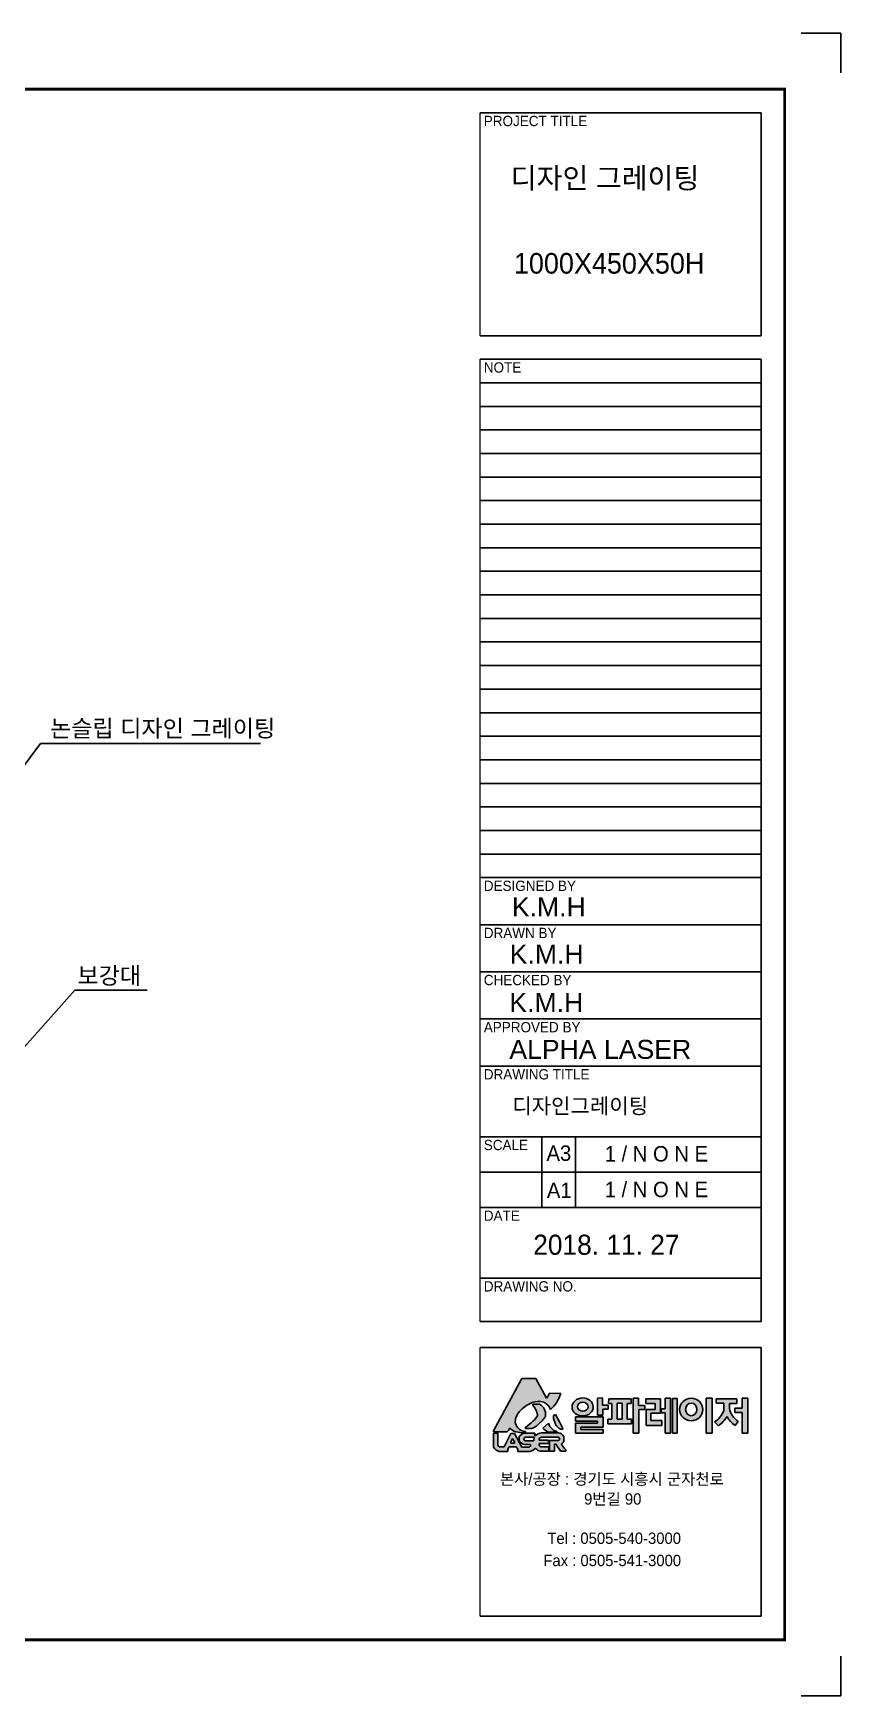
# Model space of a CAD drawing. Header units: millimetres. Extents: x 3004 to 5300, y 908 to 2531.
# Drawn here: x 4512 to 5300, y 908 to 2531 of the extents above; entities that cross this region are included whole.
import ezdxf

# ---------------------------------------------------------------- set-up
doc = ezdxf.new("R2010")
doc.units = ezdxf.units.MM
doc.layers.add('LAYOUT', color=7, linetype='Continuous')
doc.styles.add('H', font='')
doc.styles.get("Standard").update_dxf_attribs({"font": 'arial.ttf'})
doc.styles.get('H').set_extended_font_data('Dotum')

msp = doc.modelspace()

# ---------------------------------------------------------------- hatches: boundary and pattern name
h = msp.add_hatch(color=256)
h.dxf.hatch_style = 1
h.set_gradient(color1=(255, 0, 0), color2=(255, 159, 127), tint=1)
h.paths.add_polyline_path([(4961.116, 1166.293), (4961.06, 1165.19), (4974.379, 1165.19, 0.21428371), (4976.303, 1168.246, -0.65582827), (4977.219, 1168.5, 0.18566975), (4985.133, 1164.903, 0.14885116), (4991.969, 1164.885, 0.40417411), (4992.167, 1165.633, -0.31673285), (4982.329, 1173.383, -0.22153353), (4986.313, 1185.192, -0.10506606), (4998.611, 1193.761, -0.18522871), (5010.088, 1194.139, -0.19606385), (5016.583, 1186.956, 0.14159657), (5026.631, 1202.77), (5015.198, 1202.888), (5014.962, 1201.352), (5014.095, 1199.934), (5012.754, 1198.161), (5002.388, 1217.39), (4988.5, 1217.504)])
h.paths.add_polyline_path([(4999.4, 1175.692, -0.08302958), (4991.741, 1169.657, 0.23003429), (4992.527, 1168.525, 0.02120436), (4998.221, 1168.586, 0.13784813), (5004.717, 1172.487, 0.05763819), (5011.681, 1180.123, 0.06043638), (5011.606, 1184.543, 0.2375005), (5005.903, 1192.299), (4999.238, 1192.299), (4999.238, 1191.32, -0.12118266), (5004.103, 1181.424, -0.13516742)], flags=17)
h.paths.add_polyline_path([(5015.909, 1170.616), (5014.797, 1173.629), (5009.057, 1168.984, 0.04437814), (5014.122, 1164.927), (5022.829, 1165.277), (5022.829, 1165.628), (5019.764, 1166.616)], flags=17)
h.paths.add_polyline_path([(5021.396, 1172.818), (5022.294, 1171.334), (5025.141, 1168.428), (5026.846, 1167.752), (5028.787, 1167.752), (5028.766, 1168.481), (5025.672, 1174.271), (5021.44, 1182.092), (5019.585, 1181.089), (5019.585, 1178.391), (5020.901, 1174.782)])
h.paths.add_polyline_path([(4967.053, 1150.638, -0.41915539), (4965.297, 1152.245), (4965.297, 1164.09), (4961.037, 1164.09), (4961.037, 1150.434, 0.25445661), (4966.708, 1146.212), (4974.943, 1146.212), (4974.943, 1148.34), (4976.168, 1150.57), (4983.054, 1150.57), (4984.635, 1148.403), (4984.635, 1146.213), (4996.781, 1146.213, 0.1904791), (5001.742, 1149.161, 0.14773497), (5006.642, 1146.427), (5014.915, 1146.427), (5014.915, 1150.632), (5007.312, 1150.632, -0.05244857), (5005.448, 1151.954), (5005.448, 1153.922), (5014.788, 1153.922), (5014.788, 1157.116), (5005.417, 1157.116), (5005.417, 1158.536, -0.04476099), (5007.868, 1159.993), (5024.254, 1159.993, -0.64883607), (5024.602, 1156.814), (5015.694, 1156.814), (5015.694, 1146.303), (5020.467, 1146.303), (5020.467, 1153.123), (5022.1, 1153.123, 0.01692036), (5026.355, 1146.34), (5031.448, 1146.34), (5031.448, 1147.705, -0.02431798), (5027.364, 1153.011, 0.06490835), (5029.709, 1156.105), (5029.709, 1160.848, 0.2290019), (5024.43, 1164.28), (5007.903, 1164.28, 0.12700309), (5001.462, 1161.333), (5001.462, 1163.989), (4991.139, 1163.989, 0.22688985), (4985.996, 1160.337), (4985.996, 1156.435, 0.19348323), (4991.611, 1152.935), (4996.63, 1152.935, 0.03004557), (4997.596, 1151.9, 0.13671569), (4995.906, 1150.338), (4988.719, 1150.338), (4981.631, 1163.733), (4977.826, 1163.733), (4971.363, 1150.638)])
h.paths.add_polyline_path([(4977.99, 1154.235), (4977.99, 1155.593), (4979.583, 1158.752), (4981.518, 1155.427), (4981.518, 1154.235)], flags=16)
h.paths.add_polyline_path([(4992.059, 1159.997), (5000.695, 1160.022), (5000.322, 1156.491), (4992.376, 1156.491, -0.92495809)], flags=16)
edge = h.paths.add_edge_path()
edge.add_ellipse((5048.011, 1189.538), major_axis=(-10.333, -0.14), ratio=0.85059813, start_angle=0, end_angle=360)
edge = h.paths.add_edge_path(flags=16)
edge.add_ellipse((5048.151, 1189.717), major_axis=(-5.246, 0), ratio=0.84336764, start_angle=0, end_angle=360)
h.paths.add_polyline_path([(5068.185, 1179.939), (5041.046, 1179.939), (5040.876, 1175.752), (5062.441, 1175.752), (5062.441, 1173.583), (5040.951, 1173.583), (5040.951, 1163.833), (5068.107, 1163.833), (5068.107, 1167.673), (5046.17, 1167.673), (5046.17, 1169.751), (5068.185, 1169.751)])
h.paths.add_polyline_path([(5062.358, 1181.522), (5067.706, 1181.522), (5067.706, 1187.304), (5072.894, 1187.304), (5072.894, 1191.291), (5067.307, 1191.291), (5067.307, 1198.348), (5062.358, 1198.268)])
h.paths.add_polyline_path([(5076.614, 1193.03), (5076.614, 1177.578), (5072.66, 1177.578), (5072.66, 1173.03), (5095.584, 1173.03), (5095.584, 1177.538), (5091.47, 1177.538), (5091.47, 1193.038), (5095.424, 1193.038), (5095.424, 1197.586), (5073.459, 1197.586), (5073.219, 1193.03)])
h.paths.add_polyline_path([(5081.726, 1193.31), (5086.598, 1193.19), (5086.598, 1177.549), (5081.726, 1177.549)], flags=16)
h.paths.add_polyline_path([(5102.382, 1190.898), (5102.382, 1197.983), (5097.462, 1198.238), (5097.462, 1164.026), (5102.765, 1164.026), (5102.765, 1187.132), (5108.578, 1187.132), (5108.578, 1190.898)])
h.paths.add_polyline_path([(5114.493, 1183.481), (5123.882, 1183.481), (5123.882, 1197.613), (5109.618, 1197.613), (5109.658, 1193.053), (5118.847, 1193.053), (5118.847, 1187.054), (5109.857, 1187.054), (5109.857, 1171.525), (5125.24, 1171.525), (5125.24, 1176.276), (5114.493, 1176.276)])
h.paths.add_polyline_path([(5128.445, 1163.978), (5133.679, 1163.978), (5133.679, 1198.182), (5128.483, 1198.182), (5128.483, 1187.872), (5124.647, 1187.872), (5124.584, 1183.907), (5128.445, 1183.907)])
h.paths.add_polyline_path([(5135.655, 1163.939), (5140.387, 1163.939), (5140.387, 1197.928), (5135.655, 1197.928)])
edge = h.paths.add_edge_path()
edge.add_ellipse((5154.009, 1187.105), major_axis=(-11.318, 0), ratio=0.97440093, start_angle=0, end_angle=360)
edge = h.paths.add_edge_path(flags=16)
edge.add_ellipse((5154.049, 1187.105), major_axis=(0, -6.194), ratio=0.89757008, start_angle=0, end_angle=360)
h.paths.add_polyline_path([(5168.731, 1163.81), (5174.425, 1163.81), (5174.425, 1198.136), (5168.731, 1198.085)])
h.paths.add_polyline_path([(5188.997, 1180.217, 0.12138521), (5196.75, 1171.571), (5199.984, 1175.353, -0.19692761), (5191.242, 1188.144), (5191.242, 1193.017), (5198.52, 1193.017), (5198.52, 1197.637), (5178.382, 1197.637), (5178.382, 1193.117), (5185.716, 1193.117), (5185.716, 1186.221, -0.18109708), (5176.821, 1174.953), (5180.493, 1171.221, 0.10922561)])
h.paths.add_polyline_path([(5209.115, 1198.194), (5203.705, 1198.194), (5203.705, 1188.481), (5196.569, 1188.481), (5196.569, 1184.007), (5203.599, 1184.007), (5203.599, 1164.107), (5209.115, 1164.107)])

# ---------------------------------------------------------------- linework, layer by layer
for p, q in [((5261.329, 2530.828), (5299.978, 2530.828)), ((5299.978, 2530.828), (5299.978, 2492.179)), ((4947.841, 2453.168), (5222.318, 2453.168)), ((5222.318, 2235.52), (5222.318, 2453.168)), ((4947.841, 2235.52), (5222.318, 2235.52)), ((4947.841, 2212.515), (5222.318, 2212.515)), ((5222.318, 1273.155), (5222.318, 2212.515)), ((4947.841, 2189.51), (5222.318, 2189.51)), ((4947.841, 2166.504), (5222.318, 2166.504)), ((4947.841, 2143.499), (5222.318, 2143.499)), ((4947.841, 2120.494), (5222.318, 2120.494)), ((4947.841, 2097.489), (5222.318, 2097.489)), ((4947.841, 2074.484), (5222.318, 2074.484)), ((4947.841, 2051.479), (5222.318, 2051.479)), ((4947.841, 2028.474), (5222.318, 2028.474)), ((4947.841, 2005.469), (5222.318, 2005.469)), ((4947.841, 1982.463), (5222.318, 1982.463)), ((4947.841, 1959.458), (5222.318, 1959.458)), ((4947.841, 1936.453), (5222.318, 1936.453)), ((4947.841, 1913.448), (5222.318, 1913.448)), ((4947.841, 1890.443), (5222.318, 1890.443)), ((4947.841, 1867.438), (5222.318, 1867.438)), ((4947.841, 1844.433), (5222.318, 1844.433)), ((4947.841, 1821.428), (5222.318, 1821.428)), ((4947.841, 1798.422), (5222.318, 1798.422)), ((4947.841, 1775.417), (5222.318, 1775.417)), ((4947.841, 1752.412), (5222.318, 1752.412)), ((4947.841, 1729.407), (5222.318, 1729.407)), ((4947.841, 1706.402), (5222.318, 1706.402)), ((4947.841, 1660.392), (5222.318, 1660.392)), ((4947.841, 1614.381), (5222.318, 1614.381)), ((4947.841, 1568.371), (5222.318, 1568.371)), ((4947.841, 1522.361), (5222.318, 1522.361)), ((4947.841, 1453.346), (5222.318, 1453.346)), ((5008.005, 1453.346), (5008.005, 1384.33)), ((5040.996, 1453.346), (5040.996, 1384.33)), ((5222.318, 1418.838), (4947.841, 1418.838)), ((4947.841, 1384.33), (5222.318, 1384.33)), ((4947.841, 1315.315), (5222.318, 1315.315)), ((4947.841, 1273.155), (5222.318, 1273.155)), ((4947.841, 1247.463), (5222.318, 1247.463)), ((5222.318, 985.246), (5222.318, 1247.463)), ((4961.116, 1166.293), (4988.5, 1217.504)), ((4988.5, 1217.504), (5002.388, 1217.39)), ((5002.388, 1217.39), (5012.754, 1198.161)), ((5014.095, 1199.934), (5014.962, 1201.352)), ((5014.962, 1201.352), (5015.198, 1202.888)), ((5015.198, 1202.888), (5026.631, 1202.77)), ((5005.903, 1192.299), (4999.238, 1192.299)), ((4999.238, 1192.299), (4999.238, 1191.32)), ((5012.754, 1198.161), (5014.095, 1199.934)), ((5067.307, 1198.348), (5062.358, 1198.268)), ((5062.358, 1198.268), (5062.358, 1181.522)), ((5067.307, 1191.291), (5067.307, 1198.348)), ((5072.894, 1191.291), (5067.307, 1191.291)), ((5067.706, 1181.522), (5067.706, 1187.304)), ((5067.706, 1187.304), (5072.894, 1187.304)), ((5072.894, 1187.304), (5072.894, 1191.291)), ((5073.219, 1193.03), (5073.459, 1197.586)), ((5076.614, 1193.03), (5073.219, 1193.03)), ((5073.459, 1197.586), (5095.424, 1197.586)), ((5076.614, 1177.578), (5076.614, 1193.03)), ((5081.726, 1193.31), (5081.726, 1177.549)), ((5086.598, 1193.19), (5081.726, 1193.31)), ((5086.598, 1177.549), (5086.598, 1193.19)), ((5095.424, 1193.038), (5091.47, 1193.038)), ((5091.47, 1193.038), (5091.47, 1177.538)), ((5095.424, 1197.586), (5095.424, 1193.038)), ((5097.462, 1198.238), (5097.462, 1164.026)), ((5102.382, 1197.983), (5097.462, 1198.238)), ((5102.382, 1190.898), (5102.382, 1197.983)), ((5108.578, 1190.898), (5102.382, 1190.898)), ((5102.765, 1164.026), (5102.765, 1187.132)), ((5102.765, 1187.132), (5108.578, 1187.132)), ((5108.578, 1187.132), (5108.578, 1190.898)), ((5109.618, 1197.613), (5123.882, 1197.613)), ((5109.658, 1193.053), (5109.618, 1197.613)), ((5118.847, 1193.053), (5109.658, 1193.053)), ((5109.857, 1171.525), (5109.857, 1187.054)), ((5109.857, 1187.054), (5118.847, 1187.054)), ((5118.847, 1187.054), (5118.847, 1193.053)), ((5123.882, 1197.613), (5123.882, 1183.481)), ((5124.584, 1183.907), (5124.647, 1187.872)), ((5124.647, 1187.872), (5128.483, 1187.872)), ((5128.483, 1187.872), (5128.483, 1198.182)), ((5128.483, 1198.182), (5133.679, 1198.182)), ((5133.679, 1198.182), (5133.679, 1163.978)), ((5135.655, 1197.928), (5135.655, 1163.939)), ((5140.387, 1197.928), (5135.655, 1197.928)), ((5140.387, 1163.939), (5140.387, 1197.928)), ((5174.425, 1198.136), (5168.731, 1198.085)), ((5168.731, 1198.085), (5168.731, 1163.81)), ((5174.425, 1163.81), (5174.425, 1198.136)), ((5178.382, 1197.637), (5198.52, 1197.637)), ((5178.382, 1197.637), (5178.382, 1193.117)), ((5178.382, 1193.117), (5185.716, 1193.117)), ((5185.716, 1193.117), (5185.716, 1186.221)), ((5198.52, 1193.017), (5191.242, 1193.017)), ((5191.242, 1193.017), (5191.242, 1188.144)), ((5196.569, 1188.481), (5196.569, 1184.007)), ((5196.569, 1188.481), (5203.705, 1188.481)), ((5198.52, 1197.637), (5198.52, 1193.017)), ((5203.705, 1188.481), (5203.705, 1198.194)), ((5203.705, 1198.194), (5209.115, 1198.194)), ((5209.115, 1164.107), (5209.115, 1198.194)), ((5009.057, 1168.984), (5014.797, 1173.629)), ((5014.797, 1173.629), (5015.909, 1170.616)), ((5015.909, 1170.616), (5019.764, 1166.616)), ((5019.585, 1181.089), (5021.44, 1182.092)), ((5019.585, 1178.391), (5019.585, 1181.089)), ((5020.901, 1174.782), (5019.585, 1178.391)), ((5021.396, 1172.818), (5020.901, 1174.782)), ((5022.294, 1171.334), (5021.396, 1172.818)), ((5021.469, 1182.038), (5025.672, 1174.271)), ((5025.141, 1168.428), (5022.294, 1171.334)), ((5025.672, 1174.271), (5028.766, 1168.481)), ((5040.876, 1175.752), (5041.046, 1179.939)), ((5062.441, 1175.752), (5040.876, 1175.752)), ((5040.951, 1163.833), (5040.951, 1173.583)), ((5040.951, 1173.583), (5062.441, 1173.583)), ((5041.046, 1179.939), (5068.185, 1179.939)), ((5068.185, 1169.751), (5046.17, 1169.751)), ((5046.17, 1169.751), (5046.17, 1167.673)), ((5062.358, 1181.522), (5067.706, 1181.522)), ((5062.441, 1173.583), (5062.441, 1175.752)), ((5068.185, 1179.939), (5068.185, 1169.751)), ((5072.66, 1173.03), (5072.66, 1177.578)), ((5072.66, 1177.578), (5076.614, 1177.578)), ((5095.584, 1173.03), (5072.66, 1173.03)), ((5081.726, 1177.549), (5086.598, 1177.549)), ((5091.47, 1177.538), (5095.584, 1177.538)), ((5095.584, 1177.538), (5095.584, 1173.03)), ((5125.24, 1171.525), (5109.857, 1171.525)), ((5123.882, 1183.481), (5114.493, 1183.481)), ((5114.493, 1183.481), (5114.493, 1176.276)), ((5114.493, 1176.276), (5125.24, 1176.276)), ((5128.445, 1183.907), (5124.584, 1183.907)), ((5125.24, 1176.276), (5125.24, 1171.525)), ((5128.445, 1163.978), (5128.445, 1183.907)), ((5176.821, 1174.953), (5180.493, 1171.221)), ((5196.569, 1184.007), (5203.599, 1184.007)), ((5199.984, 1175.353), (5196.75, 1171.571)), ((5203.599, 1184.007), (5203.599, 1164.107)), ((4961.037, 1164.09), (4965.297, 1164.09)), ((4961.037, 1164.09), (4961.037, 1150.434)), ((4961.06, 1165.19), (4961.116, 1166.293)), ((4974.379, 1165.19), (4961.06, 1165.19)), ((4965.297, 1164.09), (4965.297, 1152.245)), ((4977.826, 1163.733), (4971.363, 1150.638)), ((4981.631, 1163.733), (4977.826, 1163.733)), ((4979.583, 1158.752), (4977.99, 1155.593)), ((4977.99, 1155.593), (4977.99, 1154.235)), ((4977.99, 1154.235), (4981.518, 1154.235)), ((4981.518, 1155.427), (4979.583, 1158.752)), ((4981.518, 1154.235), (4981.518, 1155.427)), ((4988.719, 1150.338), (4981.631, 1163.733)), ((4985.996, 1160.337), (4985.996, 1156.435)), ((5001.462, 1163.989), (4991.139, 1163.989)), ((4991.611, 1152.935), (4996.63, 1152.935)), ((4992.059, 1159.997), (5000.695, 1160.022)), ((5000.322, 1156.491), (4992.333, 1156.491)), ((5000.695, 1160.022), (5000.322, 1156.491)), ((5001.462, 1161.333), (5001.462, 1163.989)), ((5005.417, 1157.116), (5005.417, 1158.536)), ((5014.788, 1157.116), (5005.417, 1157.116)), ((5005.448, 1151.954), (5005.448, 1153.922)), ((5005.448, 1153.922), (5014.788, 1153.922)), ((5007.868, 1159.993), (5024.254, 1159.993)), ((5024.43, 1164.28), (5007.903, 1164.28)), ((5022.829, 1165.277), (5014.122, 1164.927)), ((5014.788, 1153.922), (5014.788, 1157.116)), ((5024.602, 1156.814), (5015.694, 1156.814)), ((5015.694, 1156.814), (5015.694, 1146.303)), ((5019.764, 1166.616), (5022.829, 1165.628)), ((5020.467, 1146.303), (5020.467, 1153.123)), ((5020.467, 1153.123), (5022.1, 1153.123)), ((5022.829, 1165.628), (5022.829, 1165.277)), ((5026.846, 1167.752), (5025.141, 1168.428)), ((5028.787, 1167.752), (5026.846, 1167.752)), ((5028.766, 1168.481), (5028.787, 1167.752)), ((5029.709, 1156.105), (5029.709, 1160.848)), ((5068.107, 1163.833), (5040.951, 1163.833)), ((5046.17, 1167.673), (5068.107, 1167.673)), ((5068.107, 1167.673), (5068.107, 1163.833)), ((5097.462, 1164.026), (5102.765, 1164.026)), ((5133.679, 1163.978), (5128.445, 1163.978)), ((5135.655, 1163.939), (5140.387, 1163.939)), ((5168.731, 1163.81), (5174.425, 1163.81)), ((5203.599, 1164.107), (5209.115, 1164.107)), ((4966.708, 1146.212), (4974.943, 1146.212)), ((4971.363, 1150.638), (4966.877, 1150.638)), ((4974.943, 1148.34), (4976.168, 1150.57)), ((4974.943, 1146.212), (4974.943, 1148.34)), ((4976.168, 1150.57), (4983.054, 1150.57)), ((4983.054, 1150.57), (4984.635, 1148.403)), ((4984.635, 1148.403), (4984.635, 1146.213)), ((4984.635, 1146.213), (4996.781, 1146.213)), ((4995.906, 1150.338), (4988.719, 1150.338)), ((5006.642, 1146.427), (5014.915, 1146.427)), ((5014.915, 1150.632), (5007.312, 1150.632)), ((5014.915, 1146.427), (5014.915, 1150.632)), ((5015.694, 1146.303), (5020.467, 1146.303)), ((5026.355, 1146.34), (5031.448, 1146.34)), ((5031.448, 1146.34), (5031.448, 1147.705)), ((4947.841, 985.246), (5222.318, 985.246)), ((5299.978, 946.235), (5299.978, 907.586)), ((5299.978, 907.586), (5261.329, 907.586))]:
    msp.add_line(p, q)
at = {"color": 0, "lineweight": 20}
for p, q in [((4947.841, 2235.52), (4947.841, 2453.168)), ((4947.841, 1273.155), (4947.841, 2212.515)), ((4947.841, 985.246), (4947.841, 1247.463))]:
    msp.add_line(p, q, dxfattribs=at)
at = {"color": 4}
for p, q in [((4462.761, 1762.338), (4518.848, 1837.412)), ((4518.848, 1837.412), (4733.551, 1837.412)), ((4490.093, 1526.418), (4552.214, 1596.581)), ((4552.214, 1596.581), (4622.737, 1596.581))]:
    msp.add_line(p, q, dxfattribs=at)
for centre, radius, start, end in [((4994.246, 1212.247), 33.743, 311.450856, 343.688092), ((4996.993, 1175.012), 14.755, 136.374935, 186.339734), ((5012.627, 1160.537), 36.059, 112.874191, 136.864774), ((4986.313, 1185.192), 5.389267698774348e-13, 159.499335, 330.642246), ((5004.842, 1178.991), 16.031, 70.897875, 112.875146), ((4981.556, 1176.483), 23.082, 12.360482, 39.998737), ((5001.051, 1182.757), 10.705, 9.603428, 63.04441), ((5004.529, 1182.583), 12.823, 19.937496, 64.30917), ((5166.224, 1192.462), 20.467, 301.183897, 342.243286), ((5211.223, 1192.416), 20.432, 192.066379, 236.628652), ((4992.751, 1176.494), 10.877, 196.62086, 266.919681), ((4977.526, 1195.575), 29.56, 298.744002, 317.729432), ((4993.3, 1169.9), 1.578, 188.84762, 240.666143), ((4994.53, 1182.094), 14.003, 285.284059, 316.678667), ((4991.342, 1187.098), 13.965, 305.237908, 336.029381), ((4975.187, 1206.409), 44.976, 311.040269, 324.23537), ((5034.402, 1195.432), 36.631, 226.21908, 236.38313), ((4993.428, 1182.022), 18.352, 354.060111, 7.894282), ((5164.4, 1194.95), 28.672, 304.144287, 329.078111), ((5210.418, 1191.627), 24.271, 208.042123, 235.726125), ((4971.939, 1168.859), 4.406, 303.622917, 352.00729), ((4976.816, 1168.174), 0.518, 38.969526, 171.952327), ((4985.851, 1176.99), 12.108, 224.525084, 266.598355), ((4977.219, 1168.5), 4.121204710827442e-13, 41.27589, 185.355825), ((4988.581, 1176.123), 11.737, 252.915246, 285.363177), ((4992.384, 1156.788), 7.308, 99.810014, 150.943632), ((4993.157, 1161.669), 8.87, 216.162997, 259.964855), ((4992.354, 1158.257), 1.766, 99.63864, 269.291235), ((4991.681, 1165.361), 0.556, 270.941248, 29.231829), ((4994.648, 1235.655), 67.164, 268.191046, 273.049999), ((5005.718, 1160.446), 11.79, 219.576346, 226.460213), ((5010.391, 1150.333), 14.167, 100.116137, 129.068103), ((5014.765, 1145.601), 15.959, 115.603417, 125.855038), ((5124.417, 1212.591), 118.344, 210.165655, 214.043147), ((5023.719, 1158.326), 1.751, 300.282236, 72.190083), ((5023.519, 1157.104), 7.234, 31.170272, 82.764029), ((5016.67, 1163.55), 15.015, 315.418233, 330.273293), ((5083.916, 1192.313), 68.868, 214.798961, 220.371132), ((4967.752, 1153.533), 7.395, 204.778695, 261.883955), ((4966.965, 1152.305), 1.669, 182.061918, 266.973053), ((4999.554, 1148.086), 4.287, 117.182533, 148.322406), ((4995.532, 1153.962), 7.85, 279.151715, 322.289549), ((5008.717, 1155.904), 9.702, 224.033536, 257.648747), ((5012.662, 1160.155), 10.923, 228.666746, 240.676069)]:
    msp.add_arc(centre, radius, start, end)
for centre, major_axis, ratio in [((5048.011, 1189.538), (-10.333, -0.14), 0.85059813), ((5048.151, 1189.717), (-5.246, 0), 0.84336764), ((5154.009, 1187.105), (-11.318, 0), 0.97440093), ((5154.049, 1187.105), (0, -6.194), 0.89757008)]:
    msp.add_ellipse(centre, major_axis=major_axis, ratio=ratio)
at = {"layer": 'LAYOUT'}
for p, q in [((5245.324, 2476.173), (4568.973, 2476.173)), ((5245.324, 2324.339), (5245.324, 2476.173)), ((5245.324, 962.241), (5245.324, 1208.186)), ((4616.796, 962.241), (5245.324, 962.241))]:
    msp.add_line(p, q, dxfattribs=at)
at = {"layer": 'LAYOUT', "const_width": 2.733}
msp.add_lwpolyline([(3059.14, 962.241), (5245.324, 962.241), (5245.324, 2476.173), (3059.14, 2476.173)], close=True, dxfattribs=at)

# ---------------------------------------------------------------- texts
at = {"style": 'H'}
for s, height, p in [('PROJECT TITLE', 10.06474, (4951.506, 2440.135)), ('디자인 그레이팅', 20.1295, (4977.802, 2379.348)), ('1000X450X50H', 20.12948, (4980.897, 2296.123)), ('NOTE', 10.0647, (4951.506, 2199.481)), ('DESIGNED BY', 10.06474, (4951.506, 1693.369)), ('DRAWN BY', 10.0647, (4951.506, 1647.358)), ('CHECKED BY', 10.0647, (4951.506, 1601.348)), ('APPROVED BY', 10.06474, (4951.506, 1555.338)), ('DRAWING TITLE', 10.06474, (4951.506, 1509.328)), ('디자인그레이팅', 15.0971, (4979.312, 1475.908)), ('SCALE', 10.0647, (4951.506, 1440.312)), ('A3', 15.0971, (5012.733, 1429.841)), ('1 / N O N E', 15.09711, (5069.505, 1429.196)), ('A1', 15.0971, (5013.1, 1393.581)), ('1 / N O N E', 15.09711, (5069.505, 1394.379)), ('DATE', 10.0647, (4951.506, 1371.297)), ('2018. 11. 27', 19.62625, (4999.765, 1338.133)), ('DRAWING NO.', 10.06474, (4951.506, 1302.281)), ('본사/공장 : 경기도 시흥시 군자천로', 11.07122, (4967.178, 1113.644)), ('9번길 90', 11.0712, (5049.404, 1094.182)), ('Tel : 0505-540-3000', 11.07122, (5013.588, 1055.832)), ('Fax : 0505-541-3000', 11.07122, (5009.652, 1034.148))]:
    msp.add_text(s, height=height, dxfattribs=at).set_placement(p)
at = {"color": 4}
for s, p in [('논슬립 디자인 그레이팅', (4528.05, 1843.852)), ('보강대', (4554.78, 1602.477))]:
    msp.add_text(s, height=16.5, dxfattribs=at).set_placement(p)
for s, p in [('K.M.H', (4978.88, 1668.499)), ('K.M.H', (4976.779, 1622.315)), ('K.M.H', (4976.429, 1575.081)), ('ALPHA LASER', (4976.429, 1529.42))]:
    msp.add_text(s, height=18.59).set_placement(p)

doc.saveas('drawing.dxf')
